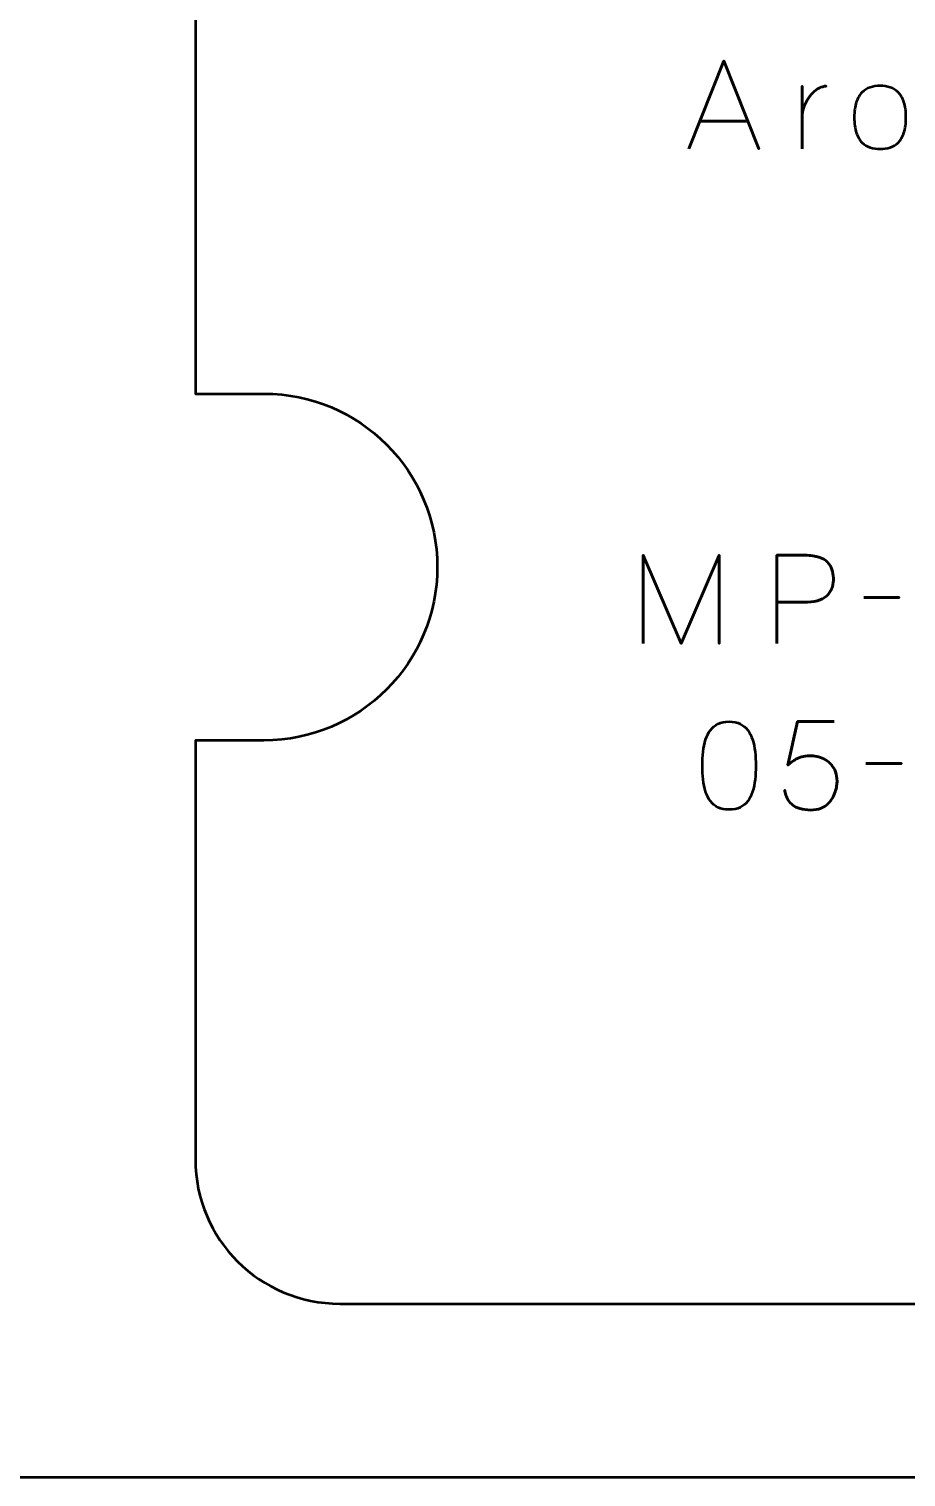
# Model space of a CAD drawing. Header units: centimetres. Extents: x -21 to 0, y -29.7 to 0.
# Drawn here: x -14.73 to -11.69, y -29.7 to -24.69 of the extents above; entities that cross this region are included whole.
import ezdxf

# ---------------------------------------------------------------- set-up
doc = ezdxf.new("R2010")
doc.units = ezdxf.units.CM
doc.header["$MEASUREMENT"] = 0
doc.layers.add('Layer 1', color=7, linetype='Continuous')

msp = doc.modelspace()

# ---------------------------------------------------------------- linework, layer by layer
at = {"layer": 'Layer 1', "color": 1, "lineweight": 53}
msp.add_open_spline([(-21.00003, -29.19995), (-21.00003, -29.19995), (-21.00003, -5.29992), (-21.00003, -5.29992), (-21.00003, -5.29992), (-21.00003, -5.21709), (-20.93286, -5.14992), (-20.85003, -5.14992), (-20.85003, -5.14992), (-20.7672, -5.14992), (-20.70003, -5.08275), (-20.70003, -4.99992), (-20.70003, -4.99992), (-20.70003, -4.91709), (-20.7672, -4.84992), (-20.85003, -4.84992), (-20.85003, -4.84992), (-20.93286, -4.84992), (-21.00003, -4.78275), (-21.00003, -4.69992), (-21.00003, -4.69992), (-21.00003, -4.61709), (-20.93286, -4.54992), (-20.85003, -4.54992), (-20.85003, -4.54992), (-20.7672, -4.54992), (-20.70003, -4.48275), (-20.70003, -4.39992), (-20.70003, -4.39992), (-20.70003, -4.31709), (-20.7672, -4.24992), (-20.85003, -4.24992), (-20.85003, -4.24992), (-20.93286, -4.24992), (-21.00003, -4.18275), (-21.00003, -4.09992), (-21.00003, -4.09992), (-21.00003, -4.01709), (-20.93286, -3.94992), (-20.85003, -3.94992), (-20.85003, -3.94992), (-20.7672, -3.94992), (-20.70003, -3.88275), (-20.70003, -3.79992), (-20.70003, -3.79992), (-20.70003, -3.71709), (-20.7672, -3.64992), (-20.85003, -3.64992), (-20.85003, -3.64992), (-20.93286, -3.64992), (-21.00003, -3.58275), (-21.00003, -3.49992), (-21.00003, -3.49992), (-21.00003, -3.41709), (-20.93286, -3.34992), (-20.85003, -3.34992), (-20.85003, -3.34992), (-20.7672, -3.34992), (-20.70003, -3.28275), (-20.70003, -3.19992), (-20.70003, -3.19992), (-20.70003, -3.11709), (-20.7672, -3.04992), (-20.85003, -3.04992), (-20.85003, -3.04992), (-20.93286, -3.04992), (-21.00003, -2.98275), (-21.00003, -2.89992), (-21.00003, -2.89992), (-21.00003, -2.81709), (-20.93286, -2.74992), (-20.85003, -2.74992), (-20.85003, -2.74992), (-20.7672, -2.74992), (-20.70003, -2.68275), (-20.70003, -2.59992), (-20.70003, -2.59992), (-20.70003, -2.51709), (-20.7672, -2.44992), (-20.85003, -2.44992), (-20.85003, -2.44992), (-20.93286, -2.44992), (-21.00003, -2.38275), (-21.00003, -2.29992), (-21.00003, -2.29992), (-21.00003, -2.21709), (-20.93286, -2.14992), (-20.85003, -2.14992), (-20.85003, -2.14992), (-20.7672, -2.14992), (-20.70003, -2.08275), (-20.70003, -1.99992), (-20.70003, -1.99992), (-20.70003, -1.91709), (-20.7672, -1.84992), (-20.85003, -1.84992), (-20.85003, -1.84992), (-20.93286, -1.84992), (-21.00003, -1.78275), (-21.00003, -1.69992), (-21.00003, -1.69992), (-21.00003, -1.61709), (-20.93286, -1.54992), (-20.85003, -1.54992), (-20.85003, -1.54992), (-20.7672, -1.54992), (-20.70003, -1.48275), (-20.70003, -1.39992), (-20.70003, -1.39992), (-20.70003, -1.31709), (-20.7672, -1.24992), (-20.85003, -1.24992), (-20.85003, -1.24992), (-20.93286, -1.24992), (-21.00003, -1.18275), (-21.00003, -1.09992), (-21.00003, -1.09992), (-21.00003, -1.09992), (-21.00003, -0.49992), (-21.00003, -0.49992), (-21.00003, -0.49992), (-21.00003, -0.22295), (-20.77694, 0.00004), (-20.49994, 0.00004), (-20.49994, 0.00004), (-20.49994, 0.00004), (-0.50008, 0.00004), (-0.50008, 0.00004), (-0.50008, 0.00004), (-0.22294, 0.00004), (0.00002, -0.22295), (0.00002, -0.49992), (0.00002, -0.49992), (0.00002, -0.49992), (0.00002, -29.19995), (0.00002, -29.19995), (0.00002, -29.19995), (0.00002, -29.47695), (-0.22294, -29.70004), (-0.50008, -29.70004), (-0.50008, -29.70004), (-0.50008, -29.70004), (-20.49994, -29.70004), (-20.49994, -29.70004), (-20.49994, -29.70004), (-20.77694, -29.70004), (-21.00003, -29.47695), (-21.00003, -29.19995)], degree=3, knots=[0, 0, 0, 0, 0.027027, 0.027027, 0.027027, 0.027027, 0.0540541, 0.0540541, 0.0540541, 0.0540541, 0.0810811, 0.0810811, 0.0810811, 0.0810811, 0.1081081, 0.1081081, 0.1081081, 0.1081081, 0.1351351, 0.1351351, 0.1351351, 0.1351351, 0.1621622, 0.1621622, 0.1621622, 0.1621622, 0.1891892, 0.1891892, 0.1891892, 0.1891892, 0.2162162, 0.2162162, 0.2162162, 0.2162162, 0.2432432, 0.2432432, 0.2432432, 0.2432432, 0.2702703, 0.2702703, 0.2702703, 0.2702703, 0.2972973, 0.2972973, 0.2972973, 0.2972973, 0.3243243, 0.3243243, 0.3243243, 0.3243243, 0.3513514, 0.3513514, 0.3513514, 0.3513514, 0.3783784, 0.3783784, 0.3783784, 0.3783784, 0.4054054, 0.4054054, 0.4054054, 0.4054054, 0.4324324, 0.4324324, 0.4324324, 0.4324324, 0.4594595, 0.4594595, 0.4594595, 0.4594595, 0.4864865, 0.4864865, 0.4864865, 0.4864865, 0.5135135, 0.5135135, 0.5135135, 0.5135135, 0.5405405, 0.5405405, 0.5405405, 0.5405405, 0.5675676, 0.5675676, 0.5675676, 0.5675676, 0.5945946, 0.5945946, 0.5945946, 0.5945946, 0.6216216, 0.6216216, 0.6216216, 0.6216216, 0.6486486, 0.6486486, 0.6486486, 0.6486486, 0.6756757, 0.6756757, 0.6756757, 0.6756757, 0.7027027, 0.7027027, 0.7027027, 0.7027027, 0.7297297, 0.7297297, 0.7297297, 0.7297297, 0.7567568, 0.7567568, 0.7567568, 0.7567568, 0.7837838, 0.7837838, 0.7837838, 0.7837838, 0.8108108, 0.8108108, 0.8108108, 0.8108108, 0.8378378, 0.8378378, 0.8378378, 0.8378378, 0.8648649, 0.8648649, 0.8648649, 0.8648649, 0.8918919, 0.8918919, 0.8918919, 0.8918919, 0.9189189, 0.9189189, 0.9189189, 0.9189189, 0.9459459, 0.9459459, 0.9459459, 0.9459459, 0.972973, 0.972973, 0.972973, 0.972973, 1, 1, 1, 1], dxfattribs=at)
at = {"layer": 'Layer 1', "color": 3, "lineweight": 53}
msp.add_open_spline([(-14.15003, -28.59995), (-14.15003, -28.59995), (-14.15003, -27.15), (-14.15003, -27.15), (-14.15003, -27.15), (-14.15003, -27.15), (-13.91251, -27.15), (-13.91251, -27.15), (-13.91251, -27.15), (-13.58119, -27.15), (-13.31251, -26.88131), (-13.31251, -26.55), (-13.31251, -26.55), (-13.31251, -26.21869), (-13.58119, -25.95), (-13.91251, -25.95), (-13.91251, -25.95), (-13.91251, -25.95), (-14.15003, -25.95), (-14.15003, -25.95), (-14.15003, -25.95), (-14.15003, -25.95), (-14.15003, -20.30005), (-14.15003, -20.30005), (-14.15003, -20.30005), (-14.15003, -20.02305), (-13.92694, -19.79995), (-13.64994, -19.79995), (-13.64994, -19.79995), (-13.64994, -19.79995), (-9.35008, -19.79995), (-9.35008, -19.79995), (-9.35008, -19.79995), (-9.07294, -19.79995), (-8.84998, -20.02305), (-8.84998, -20.30005), (-8.84998, -20.30005), (-8.84998, -20.30005), (-8.84998, -20.44998), (-8.84998, -20.44998), (-8.84998, -20.44998), (-8.84998, -20.44998), (-9.19998, -20.44998), (-9.19998, -20.44998), (-9.19998, -20.44998), (-9.19998, -20.44998), (-9.19998, -20.30005), (-9.19998, -20.30005), (-9.19998, -20.30005), (-9.19998, -20.30005), (-9.2401, -20.30005), (-9.2401, -20.30005), (-9.2401, -20.30005), (-9.26644, -20.25448), (-9.30442, -20.21649), (-9.34999, -20.19013), (-9.34999, -20.19013), (-9.34999, -20.19013), (-9.34999, -20.15005), (-9.34999, -20.15005), (-9.34999, -20.15005), (-9.34999, -20.15005), (-9.49369, -20.15005), (-9.49369, -20.15005), (-9.49369, -20.15005), (-9.49369, -20.15005), (-9.5, -20.14998), (-9.5, -20.14998), (-9.5, -20.14998), (-9.5, -20.14998), (-9.50631, -20.15005), (-9.50631, -20.15005), (-9.50631, -20.15005), (-9.50631, -20.15005), (-9.64999, -20.15005), (-9.64999, -20.15005), (-9.64999, -20.15005), (-9.64999, -20.15005), (-9.64999, -20.19014), (-9.64999, -20.19014), (-9.64999, -20.19014), (-9.64999, -20.19014), (-9.65451, -20.19282), (-9.65451, -20.19282), (-9.65451, -20.19282), (-9.65451, -20.19282), (-9.65605, -20.19374), (-9.65605, -20.19374), (-9.65605, -20.19374), (-9.65605, -20.19374), (-9.66152, -20.19716), (-9.66152, -20.19716), (-9.66152, -20.19716), (-9.66152, -20.19716), (-9.66167, -20.19726), (-9.66167, -20.19726), (-9.66167, -20.19726), (-9.66167, -20.19726), (-9.6626, -20.19786), (-9.6626, -20.19786), (-9.6626, -20.19786), (-9.6626, -20.19786), (-9.66737, -20.20101), (-9.66737, -20.20101), (-9.66737, -20.20101), (-9.66737, -20.20101), (-9.66771, -20.20123), (-9.66771, -20.20123), (-9.66771, -20.20123), (-9.66771, -20.20123), (-9.66875, -20.20194), (-9.66875, -20.20194), (-9.66875, -20.20194), (-9.66875, -20.20194), (-9.67279, -20.20474), (-9.67279, -20.20474), (-9.67279, -20.20474), (-9.67279, -20.20474), (-9.67364, -20.20534), (-9.67364, -20.20534), (-9.67364, -20.20534), (-9.67364, -20.20534), (-9.67479, -20.20617), (-9.67479, -20.20617), (-9.67479, -20.20617), (-9.67479, -20.20617), (-9.67876, -20.20907), (-9.67876, -20.20907), (-9.67876, -20.20907), (-9.67876, -20.20907), (-9.67947, -20.2096), (-9.67947, -20.2096), (-9.67947, -20.2096), (-9.67947, -20.2096), (-9.67963, -20.20972), (-9.67963, -20.20972), (-9.67963, -20.20972), (-9.67963, -20.20972), (-9.68514, -20.21394), (-9.68514, -20.21394), (-9.68514, -20.21394), (-9.68514, -20.21394), (-9.68528, -20.21405), (-9.68528, -20.21405), (-9.68528, -20.21405), (-9.68528, -20.21405), (-9.69036, -20.21814), (-9.69036, -20.21814), (-9.69036, -20.21814), (-9.69036, -20.21814), (-9.6908, -20.2185), (-9.6908, -20.2185), (-9.6908, -20.2185), (-9.6908, -20.2185), (-9.69097, -20.21864), (-9.69097, -20.21864), (-9.69097, -20.21864), (-9.69097, -20.21864), (-9.69599, -20.22288), (-9.69599, -20.22288), (-9.69599, -20.22288), (-9.69599, -20.22288), (-9.69631, -20.22315), (-9.69631, -20.22315), (-9.69631, -20.22315), (-9.69631, -20.22315), (-9.69678, -20.22356), (-9.69678, -20.22356), (-9.69678, -20.22356), (-9.69678, -20.22356), (-9.7015, -20.22775), (-9.7015, -20.22775), (-9.7015, -20.22775), (-9.7015, -20.22775), (-9.70169, -20.22793), (-9.70169, -20.22793), (-9.70169, -20.22793), (-9.70344, -20.22951), (-9.70517, -20.23113), (-9.70688, -20.23276), (-9.70688, -20.23276), (-9.70688, -20.23276), (-9.70696, -20.23284), (-9.70696, -20.23284), (-9.70696, -20.23284), (-9.70696, -20.23284), (-9.71211, -20.23787), (-9.71211, -20.23787), (-9.71211, -20.23787), (-9.71211, -20.23787), (-9.71214, -20.23789), (-9.71214, -20.23789), (-9.71214, -20.23789), (-9.71383, -20.23958), (-9.71549, -20.24129), (-9.71714, -20.24302), (-9.71714, -20.24302), (-9.71714, -20.24302), (-9.71728, -20.24316), (-9.71728, -20.24316), (-9.71728, -20.24316), (-9.72053, -20.24657), (-9.72371, -20.25006), (-9.7268, -20.25363), (-9.7268, -20.25363), (-9.7268, -20.25363), (-9.72683, -20.25367), (-9.72683, -20.25367), (-9.72683, -20.25367), (-9.72683, -20.25367), (-9.72716, -20.25405), (-9.72716, -20.25405), (-9.72716, -20.25405), (-9.73945, -20.26828), (-9.75042, -20.28368), (-9.75989, -20.30005), (-9.75989, -20.30005), (-9.75989, -20.30005), (-9.79999, -20.30005), (-9.79999, -20.30005), (-9.79999, -20.30005), (-9.79999, -20.30005), (-9.79999, -20.44843), (-9.79999, -20.44843), (-9.79999, -20.44843), (-9.79999, -20.44843), (-9.80001, -20.44998), (-9.80001, -20.44998), (-9.80001, -20.44998), (-9.80001, -20.44998), (-9.8, -20.45075), (-9.8, -20.45075), (-9.8, -20.45075), (-9.8, -20.45075), (-9.8, -20.88878), (-9.8, -20.88878), (-9.8, -20.88878), (-10.02646, -20.97459), (-10.18751, -21.19351), (-10.18751, -21.45), (-10.18751, -21.45), (-10.18751, -21.78131), (-9.91883, -22.05), (-9.58751, -22.05), (-9.58751, -22.05), (-9.58751, -22.05), (-8.84998, -22.05), (-8.84998, -22.05), (-8.84998, -22.05), (-8.84998, -22.05), (-8.84998, -26.0615), (-8.84998, -26.0615), (-8.84998, -26.0615), (-8.84998, -26.0615), (-9.03301, -26.0615), (-9.03301, -26.0615), (-9.03301, -26.0615), (-9.36433, -26.0615), (-9.63301, -26.33019), (-9.63301, -26.6615), (-9.63301, -26.6615), (-9.63301, -26.99281), (-9.36433, -27.2615), (-9.03301, -27.2615), (-9.03301, -27.2615), (-9.03301, -27.2615), (-8.84998, -27.2615), (-8.84998, -27.2615), (-8.84998, -27.2615), (-8.84998, -27.2615), (-8.84998, -28.59995), (-8.84998, -28.59995), (-8.84998, -28.59995), (-8.84998, -28.87695), (-9.07294, -29.10005), (-9.35008, -29.10005), (-9.35008, -29.10005), (-9.35008, -29.10005), (-13.64994, -29.10005), (-13.64994, -29.10005), (-13.64994, -29.10005), (-13.92694, -29.10005), (-14.15003, -28.87695), (-14.15003, -28.59995)], degree=3, knots=[0, 0, 0, 0, 0.0140845, 0.0140845, 0.0140845, 0.0140845, 0.028169, 0.028169, 0.028169, 0.028169, 0.0422535, 0.0422535, 0.0422535, 0.0422535, 0.056338, 0.056338, 0.056338, 0.056338, 0.0704225, 0.0704225, 0.0704225, 0.0704225, 0.084507, 0.084507, 0.084507, 0.084507, 0.0985915, 0.0985915, 0.0985915, 0.0985915, 0.1126761, 0.1126761, 0.1126761, 0.1126761, 0.1267606, 0.1267606, 0.1267606, 0.1267606, 0.1408451, 0.1408451, 0.1408451, 0.1408451, 0.1549296, 0.1549296, 0.1549296, 0.1549296, 0.1690141, 0.1690141, 0.1690141, 0.1690141, 0.1830986, 0.1830986, 0.1830986, 0.1830986, 0.1971831, 0.1971831, 0.1971831, 0.1971831, 0.2112676, 0.2112676, 0.2112676, 0.2112676, 0.2253521, 0.2253521, 0.2253521, 0.2253521, 0.2394366, 0.2394366, 0.2394366, 0.2394366, 0.2535211, 0.2535211, 0.2535211, 0.2535211, 0.2676056, 0.2676056, 0.2676056, 0.2676056, 0.2816901, 0.2816901, 0.2816901, 0.2816901, 0.2957746, 0.2957746, 0.2957746, 0.2957746, 0.3098592, 0.3098592, 0.3098592, 0.3098592, 0.3239437, 0.3239437, 0.3239437, 0.3239437, 0.3380282, 0.3380282, 0.3380282, 0.3380282, 0.3521127, 0.3521127, 0.3521127, 0.3521127, 0.3661972, 0.3661972, 0.3661972, 0.3661972, 0.3802817, 0.3802817, 0.3802817, 0.3802817, 0.3943662, 0.3943662, 0.3943662, 0.3943662, 0.4084507, 0.4084507, 0.4084507, 0.4084507, 0.4225352, 0.4225352, 0.4225352, 0.4225352, 0.4366197, 0.4366197, 0.4366197, 0.4366197, 0.4507042, 0.4507042, 0.4507042, 0.4507042, 0.4647887, 0.4647887, 0.4647887, 0.4647887, 0.4788732, 0.4788732, 0.4788732, 0.4788732, 0.4929577, 0.4929577, 0.4929577, 0.4929577, 0.5070423, 0.5070423, 0.5070423, 0.5070423, 0.5211268, 0.5211268, 0.5211268, 0.5211268, 0.5352113, 0.5352113, 0.5352113, 0.5352113, 0.5492958, 0.5492958, 0.5492958, 0.5492958, 0.5633803, 0.5633803, 0.5633803, 0.5633803, 0.5774648, 0.5774648, 0.5774648, 0.5774648, 0.5915493, 0.5915493, 0.5915493, 0.5915493, 0.6056338, 0.6056338, 0.6056338, 0.6056338, 0.6197183, 0.6197183, 0.6197183, 0.6197183, 0.6338028, 0.6338028, 0.6338028, 0.6338028, 0.6478873, 0.6478873, 0.6478873, 0.6478873, 0.6619718, 0.6619718, 0.6619718, 0.6619718, 0.6760563, 0.6760563, 0.6760563, 0.6760563, 0.6901408, 0.6901408, 0.6901408, 0.6901408, 0.7042254, 0.7042254, 0.7042254, 0.7042254, 0.7183099, 0.7183099, 0.7183099, 0.7183099, 0.7323944, 0.7323944, 0.7323944, 0.7323944, 0.7464789, 0.7464789, 0.7464789, 0.7464789, 0.7605634, 0.7605634, 0.7605634, 0.7605634, 0.7746479, 0.7746479, 0.7746479, 0.7746479, 0.7887324, 0.7887324, 0.7887324, 0.7887324, 0.8028169, 0.8028169, 0.8028169, 0.8028169, 0.8169014, 0.8169014, 0.8169014, 0.8169014, 0.8309859, 0.8309859, 0.8309859, 0.8309859, 0.8450704, 0.8450704, 0.8450704, 0.8450704, 0.8591549, 0.8591549, 0.8591549, 0.8591549, 0.8732394, 0.8732394, 0.8732394, 0.8732394, 0.8873239, 0.8873239, 0.8873239, 0.8873239, 0.9014085, 0.9014085, 0.9014085, 0.9014085, 0.915493, 0.915493, 0.915493, 0.915493, 0.9295775, 0.9295775, 0.9295775, 0.9295775, 0.943662, 0.943662, 0.943662, 0.943662, 0.9577465, 0.9577465, 0.9577465, 0.9577465, 0.971831, 0.971831, 0.971831, 0.971831, 0.9859155, 0.9859155, 0.9859155, 0.9859155, 1, 1, 1, 1], dxfattribs=at)
at = {"layer": 'Layer 1', "color": 5, "lineweight": 53}
for points, knots in [([(-12.44171, -25.10286), (-12.44171, -25.10286), (-12.32064, -24.79764), (-12.32064, -24.79764), (-12.32064, -24.79764), (-12.32064, -24.79764), (-12.19914, -25.10286), (-12.19914, -25.10286), (-12.19914, -25.10286), (-12.19914, -25.10286), (-12.32064, -24.79764), (-12.32064, -24.79764), (-12.32064, -24.79764), (-12.32064, -24.79764), (-12.44171, -25.10286), (-12.44171, -25.10286)], [0, 0, 0, 0, 0.25, 0.25, 0.25, 0.25, 0.5, 0.5, 0.5, 0.5, 0.75, 0.75, 0.75, 0.75, 1, 1, 1, 1]), ([(-12.04886, -24.99195), (-12.04907, -24.98214), (-12.04759, -24.97219), (-12.04449, -24.96217), (-12.04449, -24.96217), (-12.04138, -24.95215), (-12.03708, -24.94256), (-12.03157, -24.93339), (-12.03157, -24.93339), (-12.026, -24.92421), (-12.01965, -24.9161), (-12.01245, -24.9089), (-12.01245, -24.9089), (-12.00533, -24.90171), (-11.99771, -24.89606), (-11.98974, -24.8919), (-11.98974, -24.8919), (-11.98176, -24.88774), (-11.97386, -24.88569), (-11.96589, -24.88569), (-11.96589, -24.88569), (-11.97386, -24.88569), (-11.98176, -24.88774), (-11.98974, -24.8919), (-11.98974, -24.8919), (-11.99771, -24.89606), (-12.00533, -24.90171), (-12.01245, -24.9089), (-12.01245, -24.9089), (-12.01965, -24.9161), (-12.026, -24.92421), (-12.03157, -24.93339), (-12.03157, -24.93339), (-12.03708, -24.94256), (-12.04138, -24.95215), (-12.04449, -24.96217), (-12.04449, -24.96217), (-12.04759, -24.97219), (-12.04907, -24.98214), (-12.04886, -24.99195)], [0, 0, 0, 0, 0.1, 0.1, 0.1, 0.1, 0.2, 0.2, 0.2, 0.2, 0.3, 0.3, 0.3, 0.3, 0.4, 0.4, 0.4, 0.4, 0.5, 0.5, 0.5, 0.5, 0.6, 0.6, 0.6, 0.6, 0.7, 0.7, 0.7, 0.7, 0.8, 0.8, 0.8, 0.8, 0.9, 0.9, 0.9, 0.9, 1, 1, 1, 1]), ([(-12.04886, -25.10286), (-12.04886, -25.10286), (-12.04886, -24.88569), (-12.04886, -24.88569), (-12.04886, -24.88569), (-12.04886, -24.88569), (-12.04886, -25.10286), (-12.04886, -25.10286)], [0, 0, 0, 0, 0.5, 0.5, 0.5, 0.5, 1, 1, 1, 1]), ([(-11.7792, -24.88442), (-11.76685, -24.88435), (-11.75528, -24.88604), (-11.74448, -24.88957), (-11.74448, -24.88957), (-11.73369, -24.8931), (-11.72416, -24.89903), (-11.71591, -24.90728), (-11.71591, -24.90728), (-11.70765, -24.91554), (-11.70123, -24.92675), (-11.69658, -24.94087), (-11.69658, -24.94087), (-11.69192, -24.95498), (-11.68952, -24.97254), (-11.68945, -24.99364), (-11.68945, -24.99364), (-11.68952, -25.01474), (-11.69192, -25.0323), (-11.69658, -25.04642), (-11.69658, -25.04642), (-11.70123, -25.06053), (-11.70765, -25.07175), (-11.71591, -25.08), (-11.71591, -25.08), (-11.72416, -25.08826), (-11.73369, -25.09418), (-11.74448, -25.09771), (-11.74448, -25.09771), (-11.75528, -25.10124), (-11.76685, -25.10293), (-11.7792, -25.10286), (-11.7792, -25.10286), (-11.79154, -25.10293), (-11.80312, -25.10124), (-11.81384, -25.09771), (-11.81384, -25.09771), (-11.82464, -25.09418), (-11.83409, -25.08826), (-11.84227, -25.08), (-11.84227, -25.08), (-11.85046, -25.07175), (-11.85688, -25.06053), (-11.86146, -25.04642), (-11.86146, -25.04642), (-11.86612, -25.0323), (-11.86845, -25.01474), (-11.86852, -24.99364), (-11.86852, -24.99364), (-11.86845, -24.97254), (-11.86612, -24.95498), (-11.86146, -24.94087), (-11.86146, -24.94087), (-11.85688, -24.92675), (-11.85046, -24.91554), (-11.84227, -24.90728), (-11.84227, -24.90728), (-11.83409, -24.89903), (-11.82464, -24.8931), (-11.81384, -24.88957), (-11.81384, -24.88957), (-11.80312, -24.88604), (-11.79154, -24.88435), (-11.7792, -24.88442)], [0, 0, 0, 0, 0.0625, 0.0625, 0.0625, 0.0625, 0.125, 0.125, 0.125, 0.125, 0.1875, 0.1875, 0.1875, 0.1875, 0.25, 0.25, 0.25, 0.25, 0.3125, 0.3125, 0.3125, 0.3125, 0.375, 0.375, 0.375, 0.375, 0.4375, 0.4375, 0.4375, 0.4375, 0.5, 0.5, 0.5, 0.5, 0.5625, 0.5625, 0.5625, 0.5625, 0.625, 0.625, 0.625, 0.625, 0.6875, 0.6875, 0.6875, 0.6875, 0.75, 0.75, 0.75, 0.75, 0.8125, 0.8125, 0.8125, 0.8125, 0.875, 0.875, 0.875, 0.875, 0.9375, 0.9375, 0.9375, 0.9375, 1, 1, 1, 1]), ([(-11.7792, -24.88442), (-11.76685, -24.88435), (-11.75528, -24.88604), (-11.74448, -24.88957), (-11.74448, -24.88957), (-11.73369, -24.8931), (-11.72416, -24.89903), (-11.71591, -24.90728), (-11.71591, -24.90728), (-11.70765, -24.91554), (-11.70123, -24.92675), (-11.69658, -24.94087), (-11.69658, -24.94087), (-11.69192, -24.95498), (-11.68952, -24.97254), (-11.68945, -24.99364), (-11.68945, -24.99364), (-11.68952, -25.01474), (-11.69192, -25.0323), (-11.69658, -25.04642), (-11.69658, -25.04642), (-11.70123, -25.06053), (-11.70765, -25.07175), (-11.71591, -25.08), (-11.71591, -25.08), (-11.72416, -25.08826), (-11.73369, -25.09418), (-11.74448, -25.09771), (-11.74448, -25.09771), (-11.75528, -25.10124), (-11.76685, -25.10293), (-11.7792, -25.10286), (-11.7792, -25.10286), (-11.79154, -25.10293), (-11.80312, -25.10124), (-11.81384, -25.09771), (-11.81384, -25.09771), (-11.82464, -25.09418), (-11.83409, -25.08826), (-11.84227, -25.08), (-11.84227, -25.08), (-11.85046, -25.07175), (-11.85688, -25.06053), (-11.86146, -25.04642), (-11.86146, -25.04642), (-11.86612, -25.0323), (-11.86845, -25.01474), (-11.86852, -24.99364), (-11.86852, -24.99364), (-11.86845, -24.97254), (-11.86612, -24.95498), (-11.86146, -24.94087), (-11.86146, -24.94087), (-11.85688, -24.92675), (-11.85046, -24.91554), (-11.84227, -24.90728), (-11.84227, -24.90728), (-11.83409, -24.89903), (-11.82464, -24.8931), (-11.81384, -24.88957), (-11.81384, -24.88957), (-11.80312, -24.88604), (-11.79154, -24.88435), (-11.7792, -24.88442)], [0, 0, 0, 0, 0.0625, 0.0625, 0.0625, 0.0625, 0.125, 0.125, 0.125, 0.125, 0.1875, 0.1875, 0.1875, 0.1875, 0.25, 0.25, 0.25, 0.25, 0.3125, 0.3125, 0.3125, 0.3125, 0.375, 0.375, 0.375, 0.375, 0.4375, 0.4375, 0.4375, 0.4375, 0.5, 0.5, 0.5, 0.5, 0.5625, 0.5625, 0.5625, 0.5625, 0.625, 0.625, 0.625, 0.625, 0.6875, 0.6875, 0.6875, 0.6875, 0.75, 0.75, 0.75, 0.75, 0.8125, 0.8125, 0.8125, 0.8125, 0.875, 0.875, 0.875, 0.875, 0.9375, 0.9375, 0.9375, 0.9375, 1, 1, 1, 1]), ([(-12.40361, -25.00676), (-12.40361, -25.00676), (-12.23767, -25.00676), (-12.23767, -25.00676), (-12.23767, -25.00676), (-12.23767, -25.00676), (-12.40361, -25.00676), (-12.40361, -25.00676)], [0, 0, 0, 0, 0.5, 0.5, 0.5, 0.5, 1, 1, 1, 1]), ([(-12.59899, -26.81453), (-12.59899, -26.81453), (-12.59899, -26.50931), (-12.59899, -26.50931), (-12.59899, -26.50931), (-12.59899, -26.50931), (-12.46776, -26.81453), (-12.46776, -26.81453), (-12.46776, -26.81453), (-12.46776, -26.81453), (-12.3361, -26.50931), (-12.3361, -26.50931), (-12.3361, -26.50931), (-12.3361, -26.50931), (-12.3361, -26.81453), (-12.3361, -26.81453), (-12.3361, -26.81453), (-12.3361, -26.81453), (-12.3361, -26.50931), (-12.3361, -26.50931), (-12.3361, -26.50931), (-12.3361, -26.50931), (-12.46776, -26.81453), (-12.46776, -26.81453), (-12.46776, -26.81453), (-12.46776, -26.81453), (-12.59899, -26.50931), (-12.59899, -26.50931), (-12.59899, -26.50931), (-12.59899, -26.50931), (-12.59899, -26.81453), (-12.59899, -26.81453)], [0, 0, 0, 0, 0.125, 0.125, 0.125, 0.125, 0.25, 0.25, 0.25, 0.25, 0.375, 0.375, 0.375, 0.375, 0.5, 0.5, 0.5, 0.5, 0.625, 0.625, 0.625, 0.625, 0.75, 0.75, 0.75, 0.75, 0.875, 0.875, 0.875, 0.875, 1, 1, 1, 1]), ([(-12.13629, -26.81453), (-12.13629, -26.81453), (-12.13629, -26.50931), (-12.13629, -26.50931), (-12.13629, -26.50931), (-12.13629, -26.50931), (-12.03892, -26.50931), (-12.03892, -26.50931), (-12.03892, -26.50931), (-12.01945, -26.50938), (-12.00344, -26.51157), (-11.99081, -26.5158), (-11.99081, -26.5158), (-11.97825, -26.51996), (-11.96837, -26.52575), (-11.96124, -26.53309), (-11.96124, -26.53309), (-11.95412, -26.54035), (-11.94904, -26.54868), (-11.94593, -26.55806), (-11.94593, -26.55806), (-11.9429, -26.56745), (-11.94114, -26.57725), (-11.94071, -26.58763), (-11.94071, -26.58763), (-11.94022, -26.598), (-11.94142, -26.60816), (-11.94424, -26.61803), (-11.94424, -26.61803), (-11.94713, -26.62791), (-11.952, -26.63687), (-11.95899, -26.64492), (-11.95899, -26.64492), (-11.9659, -26.65296), (-11.97528, -26.65938), (-11.98707, -26.66411), (-11.98707, -26.66411), (-11.99885, -26.6689), (-12.01345, -26.6713), (-12.03088, -26.67144), (-12.03088, -26.67144), (-12.03088, -26.67144), (-12.13629, -26.67144), (-12.13629, -26.67144), (-12.13629, -26.67144), (-12.13629, -26.67144), (-12.03088, -26.67144), (-12.03088, -26.67144), (-12.03088, -26.67144), (-12.01381, -26.6713), (-11.99934, -26.6689), (-11.98763, -26.66411), (-11.98763, -26.66411), (-11.97585, -26.65938), (-11.96646, -26.65296), (-11.95941, -26.64492), (-11.95941, -26.64492), (-11.95242, -26.63687), (-11.94741, -26.62791), (-11.94445, -26.61803), (-11.94445, -26.61803), (-11.94149, -26.60816), (-11.94022, -26.598), (-11.94071, -26.58763), (-11.94071, -26.58763), (-11.94114, -26.57725), (-11.9429, -26.56745), (-11.94607, -26.55806), (-11.94607, -26.55806), (-11.94918, -26.54868), (-11.9544, -26.54035), (-11.96153, -26.53309), (-11.96153, -26.53309), (-11.96872, -26.52575), (-11.9786, -26.51996), (-11.99116, -26.5158), (-11.99116, -26.5158), (-12.00379, -26.51157), (-12.01966, -26.50938), (-12.03892, -26.50931), (-12.03892, -26.50931), (-12.03892, -26.50931), (-12.13629, -26.50931), (-12.13629, -26.50931), (-12.13629, -26.50931), (-12.13629, -26.50931), (-12.13629, -26.81453), (-12.13629, -26.81453)], [0, 0, 0, 0, 0.0454545, 0.0454545, 0.0454545, 0.0454545, 0.0909091, 0.0909091, 0.0909091, 0.0909091, 0.1363636, 0.1363636, 0.1363636, 0.1363636, 0.1818182, 0.1818182, 0.1818182, 0.1818182, 0.2272727, 0.2272727, 0.2272727, 0.2272727, 0.2727273, 0.2727273, 0.2727273, 0.2727273, 0.3181818, 0.3181818, 0.3181818, 0.3181818, 0.3636364, 0.3636364, 0.3636364, 0.3636364, 0.4090909, 0.4090909, 0.4090909, 0.4090909, 0.4545455, 0.4545455, 0.4545455, 0.4545455, 0.5, 0.5, 0.5, 0.5, 0.5454545, 0.5454545, 0.5454545, 0.5454545, 0.5909091, 0.5909091, 0.5909091, 0.5909091, 0.6363636, 0.6363636, 0.6363636, 0.6363636, 0.6818182, 0.6818182, 0.6818182, 0.6818182, 0.7272727, 0.7272727, 0.7272727, 0.7272727, 0.7727273, 0.7727273, 0.7727273, 0.7727273, 0.8181818, 0.8181818, 0.8181818, 0.8181818, 0.8636364, 0.8636364, 0.8636364, 0.8636364, 0.9090909, 0.9090909, 0.9090909, 0.9090909, 0.9545455, 0.9545455, 0.9545455, 0.9545455, 1, 1, 1, 1]), ([(-11.83573, -26.65493), (-11.83573, -26.65493), (-11.71254, -26.65493), (-11.71254, -26.65493), (-11.71254, -26.65493), (-11.71254, -26.65493), (-11.83573, -26.65493), (-11.83573, -26.65493)], [0, 0, 0, 0, 0.5, 0.5, 0.5, 0.5, 1, 1, 1, 1]), ([(-12.30201, -27.38984), (-12.2872, -27.38977), (-12.27443, -27.38716), (-12.26377, -27.38208), (-12.26377, -27.38208), (-12.25319, -27.377), (-12.24437, -27.36973), (-12.23732, -27.36049), (-12.23732, -27.36049), (-12.23033, -27.35118), (-12.22483, -27.34017), (-12.22074, -27.32747), (-12.22074, -27.32747), (-12.21671, -27.31477), (-12.21382, -27.30087), (-12.2122, -27.28563), (-12.2122, -27.28563), (-12.2105, -27.27039), (-12.20966, -27.25437), (-12.20973, -27.23744), (-12.20973, -27.23744), (-12.20966, -27.22058), (-12.2105, -27.20456), (-12.2122, -27.18939), (-12.2122, -27.18939), (-12.21382, -27.17422), (-12.21671, -27.16025), (-12.22074, -27.14755), (-12.22074, -27.14755), (-12.22483, -27.13492), (-12.23033, -27.12392), (-12.23732, -27.11453), (-12.23732, -27.11453), (-12.24437, -27.10522), (-12.25319, -27.09795), (-12.26377, -27.09287), (-12.26377, -27.09287), (-12.27443, -27.08772), (-12.2872, -27.08511), (-12.30201, -27.08504), (-12.30201, -27.08504), (-12.31683, -27.08511), (-12.3296, -27.08772), (-12.34026, -27.09287), (-12.34026, -27.09287), (-12.35084, -27.09795), (-12.35966, -27.10522), (-12.36671, -27.11453), (-12.36671, -27.11453), (-12.3737, -27.12392), (-12.3792, -27.13492), (-12.38329, -27.14755), (-12.38329, -27.14755), (-12.38732, -27.16025), (-12.39021, -27.17422), (-12.39183, -27.18939), (-12.39183, -27.18939), (-12.39352, -27.20456), (-12.39437, -27.22058), (-12.3943, -27.23744), (-12.3943, -27.23744), (-12.39437, -27.25437), (-12.39352, -27.27039), (-12.39183, -27.28563), (-12.39183, -27.28563), (-12.39021, -27.30087), (-12.38732, -27.31477), (-12.38329, -27.32747), (-12.38329, -27.32747), (-12.3792, -27.34017), (-12.3737, -27.35118), (-12.36671, -27.36049), (-12.36671, -27.36049), (-12.35966, -27.36973), (-12.35084, -27.377), (-12.34026, -27.38208), (-12.34026, -27.38208), (-12.3296, -27.38716), (-12.31683, -27.38977), (-12.30201, -27.38984)], [0, 0, 0, 0, 0.05, 0.05, 0.05, 0.05, 0.1, 0.1, 0.1, 0.1, 0.15, 0.15, 0.15, 0.15, 0.2, 0.2, 0.2, 0.2, 0.25, 0.25, 0.25, 0.25, 0.3, 0.3, 0.3, 0.3, 0.35, 0.35, 0.35, 0.35, 0.4, 0.4, 0.4, 0.4, 0.45, 0.45, 0.45, 0.45, 0.5, 0.5, 0.5, 0.5, 0.55, 0.55, 0.55, 0.55, 0.6, 0.6, 0.6, 0.6, 0.65, 0.65, 0.65, 0.65, 0.7, 0.7, 0.7, 0.7, 0.75, 0.75, 0.75, 0.75, 0.8, 0.8, 0.8, 0.8, 0.85, 0.85, 0.85, 0.85, 0.9, 0.9, 0.9, 0.9, 0.95, 0.95, 0.95, 0.95, 1, 1, 1, 1]), ([(-12.30201, -27.38984), (-12.2872, -27.38977), (-12.27443, -27.38716), (-12.26377, -27.38208), (-12.26377, -27.38208), (-12.25319, -27.377), (-12.24437, -27.36973), (-12.23732, -27.36049), (-12.23732, -27.36049), (-12.23033, -27.35118), (-12.22483, -27.34017), (-12.22074, -27.32747), (-12.22074, -27.32747), (-12.21671, -27.31477), (-12.21382, -27.30087), (-12.2122, -27.28563), (-12.2122, -27.28563), (-12.2105, -27.27039), (-12.20966, -27.25437), (-12.20973, -27.23744), (-12.20973, -27.23744), (-12.20966, -27.22058), (-12.2105, -27.20456), (-12.2122, -27.18939), (-12.2122, -27.18939), (-12.21382, -27.17422), (-12.21671, -27.16025), (-12.22074, -27.14755), (-12.22074, -27.14755), (-12.22483, -27.13492), (-12.23033, -27.12392), (-12.23732, -27.11453), (-12.23732, -27.11453), (-12.24437, -27.10522), (-12.25319, -27.09795), (-12.26377, -27.09287), (-12.26377, -27.09287), (-12.27443, -27.08772), (-12.2872, -27.08511), (-12.30201, -27.08504), (-12.30201, -27.08504), (-12.31683, -27.08511), (-12.3296, -27.08772), (-12.34026, -27.09287), (-12.34026, -27.09287), (-12.35084, -27.09795), (-12.35966, -27.10522), (-12.36671, -27.11453), (-12.36671, -27.11453), (-12.3737, -27.12392), (-12.3792, -27.13492), (-12.38329, -27.14755), (-12.38329, -27.14755), (-12.38732, -27.16025), (-12.39021, -27.17422), (-12.39183, -27.18939), (-12.39183, -27.18939), (-12.39352, -27.20456), (-12.39437, -27.22058), (-12.3943, -27.23744), (-12.3943, -27.23744), (-12.39437, -27.25437), (-12.39352, -27.27039), (-12.39183, -27.28563), (-12.39183, -27.28563), (-12.39021, -27.30087), (-12.38732, -27.31477), (-12.38329, -27.32747), (-12.38329, -27.32747), (-12.3792, -27.34017), (-12.3737, -27.35118), (-12.36671, -27.36049), (-12.36671, -27.36049), (-12.35966, -27.36973), (-12.35084, -27.377), (-12.34026, -27.38208), (-12.34026, -27.38208), (-12.3296, -27.38716), (-12.31683, -27.38977), (-12.30201, -27.38984)], [0, 0, 0, 0, 0.05, 0.05, 0.05, 0.05, 0.1, 0.1, 0.1, 0.1, 0.15, 0.15, 0.15, 0.15, 0.2, 0.2, 0.2, 0.2, 0.25, 0.25, 0.25, 0.25, 0.3, 0.3, 0.3, 0.3, 0.35, 0.35, 0.35, 0.35, 0.4, 0.4, 0.4, 0.4, 0.45, 0.45, 0.45, 0.45, 0.5, 0.5, 0.5, 0.5, 0.55, 0.55, 0.55, 0.55, 0.6, 0.6, 0.6, 0.6, 0.65, 0.65, 0.65, 0.65, 0.7, 0.7, 0.7, 0.7, 0.75, 0.75, 0.75, 0.75, 0.8, 0.8, 0.8, 0.8, 0.85, 0.85, 0.85, 0.85, 0.9, 0.9, 0.9, 0.9, 0.95, 0.95, 0.95, 0.95, 1, 1, 1, 1]), ([(-11.93795, -27.08462), (-11.93795, -27.08462), (-12.06495, -27.08462), (-12.06495, -27.08462), (-12.06495, -27.08462), (-12.06495, -27.08462), (-12.09882, -27.23617), (-12.09882, -27.23617), (-12.09882, -27.23617), (-12.09289, -27.23109), (-12.08725, -27.22651), (-12.08181, -27.22248), (-12.08181, -27.22248), (-12.07645, -27.21846), (-12.07081, -27.21508), (-12.06481, -27.21225), (-12.06481, -27.21225), (-12.05888, -27.20943), (-12.05211, -27.20731), (-12.04449, -27.20583), (-12.04449, -27.20583), (-12.03694, -27.20435), (-12.02791, -27.20357), (-12.01754, -27.20357), (-12.01754, -27.20357), (-12.00907, -27.20357), (-12.0006, -27.2047), (-11.99214, -27.20703), (-11.99214, -27.20703), (-11.98367, -27.20929), (-11.97563, -27.21275), (-11.96801, -27.21733), (-11.96801, -27.21733), (-11.96032, -27.22199), (-11.95354, -27.22778), (-11.94762, -27.23476), (-11.94762, -27.23476), (-11.94162, -27.24175), (-11.93689, -27.24993), (-11.93351, -27.25931), (-11.93351, -27.25931), (-11.93005, -27.2687), (-11.92829, -27.27935), (-11.92822, -27.2912), (-11.92822, -27.2912), (-11.92814, -27.29558), (-11.92864, -27.30108), (-11.92963, -27.30757), (-11.92963, -27.30757), (-11.93054, -27.31406), (-11.93224, -27.32112), (-11.93464, -27.3286), (-11.93464, -27.3286), (-11.93703, -27.33608), (-11.94042, -27.34349), (-11.94472, -27.35082), (-11.94472, -27.35082), (-11.94903, -27.35816), (-11.95453, -27.36486), (-11.96116, -27.37093), (-11.96116, -27.37093), (-11.9678, -27.377), (-11.97584, -27.38187), (-11.98522, -27.38554), (-11.98522, -27.38554), (-11.99468, -27.38913), (-12.00576, -27.39104), (-12.01838, -27.39111), (-12.01838, -27.39111), (-12.03348, -27.39104), (-12.04618, -27.38942), (-12.05648, -27.38638), (-12.05648, -27.38638), (-12.06679, -27.38328), (-12.07518, -27.37926), (-12.08167, -27.37418), (-12.08167, -27.37418), (-12.08823, -27.3691), (-12.09331, -27.36352), (-12.09698, -27.35746), (-12.09698, -27.35746), (-12.10065, -27.35139), (-12.1034, -27.34532), (-12.10524, -27.33925), (-12.10524, -27.33925), (-12.10707, -27.33318), (-12.10848, -27.32761), (-12.1094, -27.32253), (-12.1094, -27.32253), (-12.10848, -27.32761), (-12.10707, -27.33318), (-12.10524, -27.33925), (-12.10524, -27.33925), (-12.1034, -27.34532), (-12.10065, -27.35139), (-12.09698, -27.35746), (-12.09698, -27.35746), (-12.09331, -27.36352), (-12.08823, -27.3691), (-12.08167, -27.37418), (-12.08167, -27.37418), (-12.07518, -27.37926), (-12.06679, -27.38328), (-12.05648, -27.38638), (-12.05648, -27.38638), (-12.04618, -27.38942), (-12.03348, -27.39104), (-12.01838, -27.39111), (-12.01838, -27.39111), (-12.00576, -27.39104), (-11.99468, -27.38913), (-11.98522, -27.38554), (-11.98522, -27.38554), (-11.97584, -27.38187), (-11.9678, -27.377), (-11.96116, -27.37093), (-11.96116, -27.37093), (-11.95453, -27.36486), (-11.94903, -27.35816), (-11.94472, -27.35082), (-11.94472, -27.35082), (-11.94042, -27.34349), (-11.93703, -27.33608), (-11.93464, -27.3286), (-11.93464, -27.3286), (-11.93224, -27.32112), (-11.93054, -27.31406), (-11.92963, -27.30757), (-11.92963, -27.30757), (-11.92864, -27.30108), (-11.92814, -27.29558), (-11.92822, -27.2912), (-11.92822, -27.2912), (-11.92829, -27.27935), (-11.93005, -27.2687), (-11.93351, -27.25931), (-11.93351, -27.25931), (-11.93689, -27.24993), (-11.94162, -27.24175), (-11.94762, -27.23476), (-11.94762, -27.23476), (-11.95354, -27.22778), (-11.96032, -27.22199), (-11.96801, -27.21733), (-11.96801, -27.21733), (-11.97563, -27.21275), (-11.98367, -27.20929), (-11.99214, -27.20703), (-11.99214, -27.20703), (-12.0006, -27.2047), (-12.00907, -27.20357), (-12.01754, -27.20357), (-12.01754, -27.20357), (-12.02791, -27.20357), (-12.03694, -27.20435), (-12.04449, -27.20583), (-12.04449, -27.20583), (-12.05211, -27.20731), (-12.05888, -27.20943), (-12.06481, -27.21225), (-12.06481, -27.21225), (-12.07081, -27.21508), (-12.07645, -27.21846), (-12.08181, -27.22248), (-12.08181, -27.22248), (-12.08725, -27.22651), (-12.09289, -27.23109), (-12.09882, -27.23617), (-12.09882, -27.23617), (-12.09882, -27.23617), (-12.06495, -27.08462), (-12.06495, -27.08462), (-12.06495, -27.08462), (-12.06495, -27.08462), (-11.93795, -27.08462), (-11.93795, -27.08462)], [0, 0, 0, 0, 0.0227273, 0.0227273, 0.0227273, 0.0227273, 0.0454545, 0.0454545, 0.0454545, 0.0454545, 0.0681818, 0.0681818, 0.0681818, 0.0681818, 0.0909091, 0.0909091, 0.0909091, 0.0909091, 0.1136364, 0.1136364, 0.1136364, 0.1136364, 0.1363636, 0.1363636, 0.1363636, 0.1363636, 0.1590909, 0.1590909, 0.1590909, 0.1590909, 0.1818182, 0.1818182, 0.1818182, 0.1818182, 0.2045455, 0.2045455, 0.2045455, 0.2045455, 0.2272727, 0.2272727, 0.2272727, 0.2272727, 0.25, 0.25, 0.25, 0.25, 0.2727273, 0.2727273, 0.2727273, 0.2727273, 0.2954545, 0.2954545, 0.2954545, 0.2954545, 0.3181818, 0.3181818, 0.3181818, 0.3181818, 0.3409091, 0.3409091, 0.3409091, 0.3409091, 0.3636364, 0.3636364, 0.3636364, 0.3636364, 0.3863636, 0.3863636, 0.3863636, 0.3863636, 0.4090909, 0.4090909, 0.4090909, 0.4090909, 0.4318182, 0.4318182, 0.4318182, 0.4318182, 0.4545455, 0.4545455, 0.4545455, 0.4545455, 0.4772727, 0.4772727, 0.4772727, 0.4772727, 0.5, 0.5, 0.5, 0.5, 0.5227273, 0.5227273, 0.5227273, 0.5227273, 0.5454545, 0.5454545, 0.5454545, 0.5454545, 0.5681818, 0.5681818, 0.5681818, 0.5681818, 0.5909091, 0.5909091, 0.5909091, 0.5909091, 0.6136364, 0.6136364, 0.6136364, 0.6136364, 0.6363636, 0.6363636, 0.6363636, 0.6363636, 0.6590909, 0.6590909, 0.6590909, 0.6590909, 0.6818182, 0.6818182, 0.6818182, 0.6818182, 0.7045455, 0.7045455, 0.7045455, 0.7045455, 0.7272727, 0.7272727, 0.7272727, 0.7272727, 0.75, 0.75, 0.75, 0.75, 0.7727273, 0.7727273, 0.7727273, 0.7727273, 0.7954545, 0.7954545, 0.7954545, 0.7954545, 0.8181818, 0.8181818, 0.8181818, 0.8181818, 0.8409091, 0.8409091, 0.8409091, 0.8409091, 0.8636364, 0.8636364, 0.8636364, 0.8636364, 0.8863636, 0.8863636, 0.8863636, 0.8863636, 0.9090909, 0.9090909, 0.9090909, 0.9090909, 0.9318182, 0.9318182, 0.9318182, 0.9318182, 0.9545455, 0.9545455, 0.9545455, 0.9545455, 0.9772727, 0.9772727, 0.9772727, 0.9772727, 1, 1, 1, 1]), ([(-11.82831, -27.23024), (-11.82831, -27.23024), (-11.70512, -27.23024), (-11.70512, -27.23024), (-11.70512, -27.23024), (-11.70512, -27.23024), (-11.82831, -27.23024), (-11.82831, -27.23024)], [0, 0, 0, 0, 0.5, 0.5, 0.5, 0.5, 1, 1, 1, 1])]:
    msp.add_open_spline(points, degree=3, knots=knots, dxfattribs=at)

doc.saveas('drawing.dxf')
